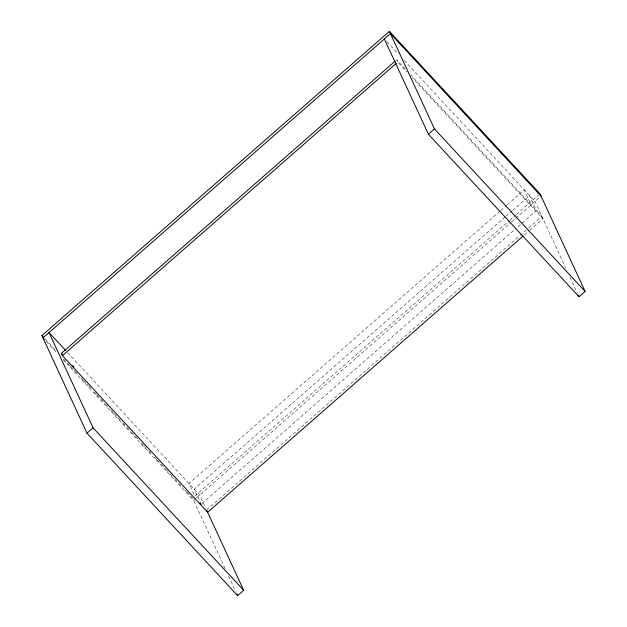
<?xml version="1.0" encoding="UTF-8"?>
<svg xmlns="http://www.w3.org/2000/svg" width="627" height="627" viewBox="0 0 627 627"><rect width="100%" height="100%" fill="white"/><g stroke="black" fill="none" stroke-linecap="round" stroke-linejoin="round"><path stroke-width="0.47" stroke-dasharray="3.13 2.35" d="M499.962 211.197L188.97 483.488L194.66 495.816M500.699 210.547L506.592 205.39M507.329 204.739L524.282 189.903L531.194 204.864M505.229 216.879L194.237 489.178L200.342 502.376M505.973 216.237L511.867 211.072M512.604 210.429L529.549 195.585L536.461 210.547L516.57 227.969M194.738 496.145L509.085 220.908M509.822 220.265L515.707 215.108M516.444 214.465L538.53 195.122M195.789 498.418L193.578 500.354L62.872 359.342M196.525 497.775L510.872 222.538M511.608 221.895L541.054 196.11M201.886 503.497L515.833 228.62M206.573 509.986L527.887 228.659M528.624 228.016L541.885 216.401L410.614 74.785M524.517 234.804L528.937 230.932M529.674 230.289L542.943 218.674L412.331 77.772M387.008 41.813L398.286 53.985M404.258 60.427L534.972 201.439L565.554 267.619M405.308 69.056L396.695 59.761L397.745 62.042L407.025 72.05M67.622 352.586L199.66 495.024L205.781 508.262M45.23 339.168L55.842 350.618M63.805 359.208L69.777 365.651M70.443 366.364L74.425 370.659M75.083 371.38L77.74 374.241M81.055 377.822L83.046 379.97M83.712 380.683L87.694 384.978M88.36 385.691L91.675 389.273M94.332 392.134L96.323 394.281M96.981 395.002L100.304 398.576M100.963 399.297L104.944 403.592M105.61 404.305L108.259 407.166M110.916 410.034L113.573 412.895M114.232 413.608L117.555 417.19M118.213 417.903L122.194 422.198M122.861 422.919L126.176 426.493M126.842 427.214L130.824 431.509M131.49 432.222L134.805 435.804M135.463 436.517L138.786 440.091M141.436 442.96L143.426 445.107M144.092 445.821L148.074 450.115M148.74 450.829L152.055 454.41M154.712 457.271L156.703 459.419M157.361 460.14L160.684 463.714M161.343 464.435L165.324 468.73M165.99 469.443L169.306 473.024M169.972 473.738L173.953 478.033M174.612 478.746L177.935 482.328M178.593 483.041L182.575 487.336M185.231 490.204L186.556 491.631M187.222 492.352L192.528 498.073L225.383 569.175M46.28 341.441L56.234 352.178M570.037 277.322L577.381 293.209M228.643 576.237L235.58 591.237"/><path stroke-width="0.94" d="M206.926 510.746L243.699 590.328L237.617 595.65L86.996 433.163L41.915 335.586L389.383 31.35L540.004 193.837L585.085 291.414L579.011 296.736L428.39 134.249L384.359 38.952M523.043 236.097L207.631 512.267L62.434 355.627L61.383 353.354L395.214 61.054M62.434 355.627L396.272 63.327M86.996 433.163L93.078 427.841L49.047 332.537L65.631 350.438M428.39 134.249L434.472 128.927L389.383 31.35M541.054 196.11L390.433 33.623L42.965 337.867L44.29 339.293M434.472 128.927L585.085 291.414M61.383 353.354L62.708 354.78M72.654 365.51L73.978 366.944M199.942 502.838L201.275 504.265M41.915 335.586L43.239 337.02M93.078 427.841L243.699 590.328M578.196 294.972L579.011 296.736M236.802 593.887L237.617 595.65"/></g></svg>
